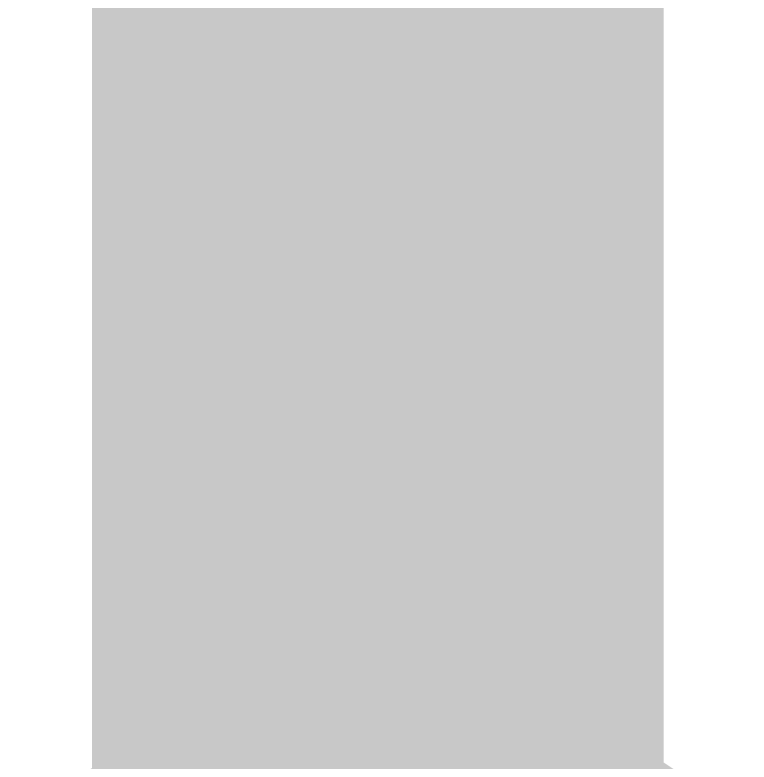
# Model space of a CAD drawing. Header units: inches. Extents: x 0 to 841, y 0 to 594.
# Drawn here: x 269.535 to 270.497, y 335.83 to 336.809 of the extents above; entities that cross this region are included whole.
import ezdxf

# ---------------------------------------------------------------- set-up
doc = ezdxf.new("R2010")
doc.units = ezdxf.units.IN
doc.layers.add('Sheet', color=255, linetype='Continuous')

msp = doc.modelspace()

# ---------------------------------------------------------------- linework, layer by layer
at = {"layer": 'Sheet'}
for points in [[(270.01023, 334.98968, 0.7493, 0.7493, 0), (270.01023, 337.49388, 0.7493, 0.7493, 0)], [(269.68459, 335.67468, 0.29972, 0.29972, 0), (269.71828, 335.69714, 0.29972, 0.29972, 0), (269.75196, 335.70837, 0.29972, 0.29972, 0), (269.78565, 335.7196, 0.29972, 0.29972, 0), (269.81934, 335.73083, 0.29972, 0.29972, 0), (269.85302, 335.74206, 0.29972, 0.29972, 0), (269.89794, 335.74206, 0.29972, 0.29972, 0), (269.93163, 335.75329, 0.29972, 0.29972, 0), (269.97654, 335.75329, 0.29972, 0.29972, 0), (270.01023, 335.75329, 0.29972, 0.29972, 0)], [(269.68459, 335.67468, 0.29972, 0.29972, 0), (269.71828, 335.69714, 0.29972, 0.29972, 0), (269.75196, 335.70837, 0.29972, 0.29972, 0), (269.78565, 335.7196, 0.29972, 0.29972, 0), (269.81934, 335.73083, 0.29972, 0.29972, 0), (269.85302, 335.74206, 0.29972, 0.29972, 0), (269.89794, 335.74206, 0.29972, 0.29972, 0), (269.93163, 335.75329, 0.29972, 0.29972, 0), (269.97654, 335.75329, 0.29972, 0.29972, 0), (270.01023, 335.75329, 0.29972, 0.29972, 0)], [(270.01023, 335.75329, 0.29972, 0.29972, 0), (270.01023, 335.75329, 0.29972, 0.29972, 0)], [(270.01023, 335.75329, 0.29972, 0.29972, 0), (270.05514, 335.75329, 0.29972, 0.29972, 0), (270.08883, 335.75329, 0.29972, 0.29972, 0), (270.12252, 335.74206, 0.29972, 0.29972, 0), (270.16743, 335.74206, 0.29972, 0.29972, 0), (270.20112, 335.73083, 0.29972, 0.29972, 0), (270.23481, 335.7196, 0.29972, 0.29972, 0), (270.27972, 335.70837, 0.29972, 0.29972, 0), (270.31341, 335.69714, 0.29972, 0.29972, 0), (270.34709, 335.67468, 0.29972, 0.29972, 0)], [(270.01023, 335.75329, 0.29972, 0.29972, 0), (270.01023, 335.75329, 0.29972, 0.29972, 0)], [(270.01023, 335.75329, 0.29972, 0.29972, 0), (270.05514, 335.75329, 0.29972, 0.29972, 0), (270.08883, 335.75329, 0.29972, 0.29972, 0), (270.12252, 335.74206, 0.29972, 0.29972, 0), (270.16743, 335.74206, 0.29972, 0.29972, 0), (270.20112, 335.73083, 0.29972, 0.29972, 0), (270.23481, 335.7196, 0.29972, 0.29972, 0), (270.27972, 335.70837, 0.29972, 0.29972, 0), (270.31341, 335.69714, 0.29972, 0.29972, 0), (270.34709, 335.67468, 0.29972, 0.29972, 0)]]:
    msp.add_lwpolyline(points, format="xyseb", dxfattribs=at)

doc.saveas('drawing.dxf')
